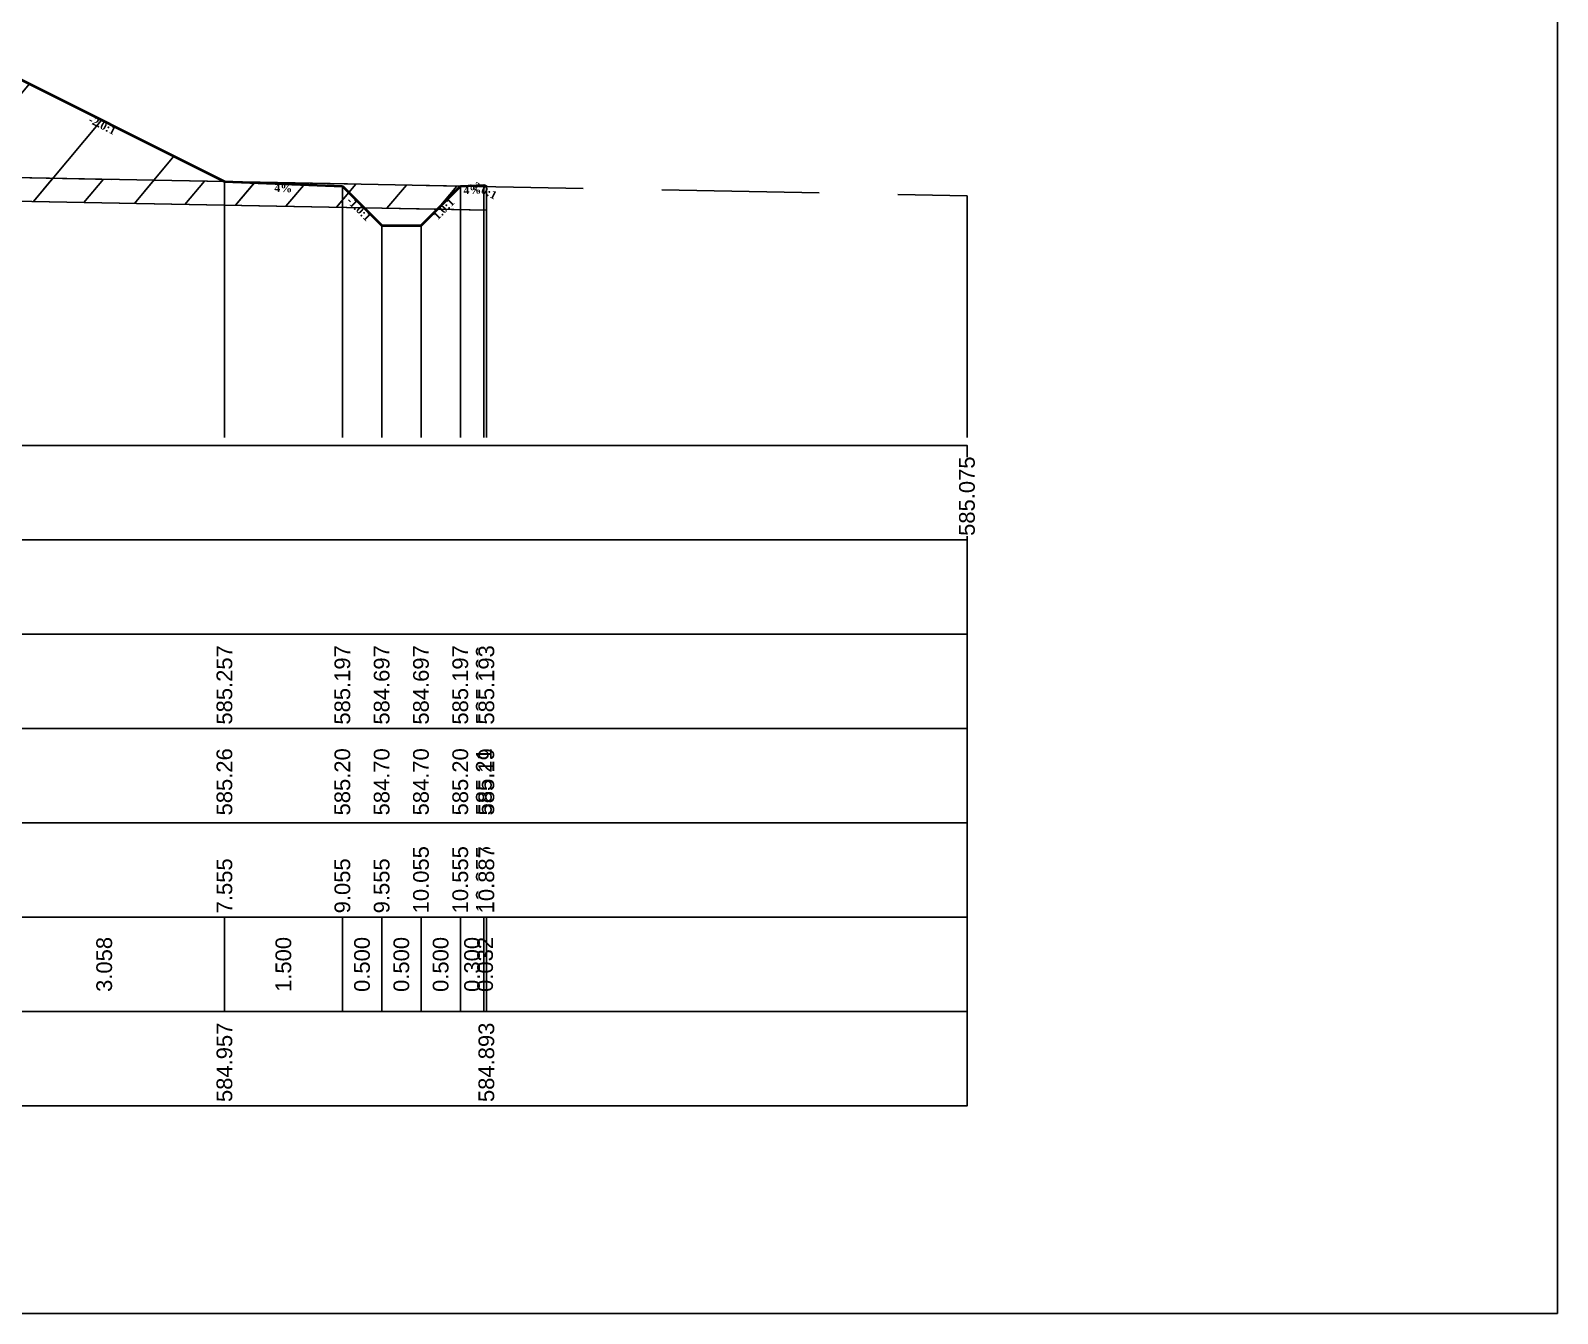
# Model space of a CAD drawing. Header units: millimetres. Extents: x 2762 to 3076, y 916 to 3305.
# Drawn here: x 2979.79 to 2999.21, y 1819.65 to 1835.96 of the extents above; entities that cross this region are included whole.
import ezdxf

# ---------------------------------------------------------------- set-up
doc = ezdxf.new("R2010")
doc.units = ezdxf.units.MM
doc.header["$LTSCALE"] = 2
doc.linetypes.add('CACHE', pattern=[9.525, 6.35, -3.175])
doc.linetypes.add('DASHED', pattern=[0.75, 0.5, -0.25])
doc.layers.add('C-ROAD-CORR', color=5, linetype='Continuous')
doc.layers.add('C-ROAD-SCTN', color=7, linetype='Continuous')
doc.styles.add('C3D_Etiquette', font='romans.shx')
doc.styles.add('C3D_Profil_Travers', font='romans.shx')

msp = doc.modelspace()

# ---------------------------------------------------------------- hatches: boundary and pattern name
at = {"linetype": 'Continuous', "lineweight": -3}
h = msp.add_hatch(dxfattribs=at)
h.set_pattern_fill('_U', color=3, angle=50, style=0, pattern_type=0)
h.set_pattern_definition([(50, (2984.9677, 1833.6887), (-0.766044, 0.642788), [])])
h.paths.add_polyline_path([(2984.968, 1833.689), (2985.26, 1833.981), (2985.56, 1833.993), (2985.592, 1833.977), (2985.592, 1833.677)])
h.paths.add_polyline_path([(2965.208, 1834.138), (2965.404, 1834.334), (2966.904, 1834.394), (2968.808, 1835.346), (2976.805, 1835.666), (2979.201, 1835.57), (2982.26, 1834.041), (2983.76, 1833.981), (2984.034, 1833.707), (2975.826, 1833.864), (2975.115, 1833.876), (2970.131, 1834.01)])
h.paths.add_polyline_path([(2963.571, 1834.181), (2963.571, 1834.481), (2963.604, 1834.346), (2963.904, 1834.334), (2964.071, 1834.168)])
h = msp.add_hatch(dxfattribs=at)
h.set_pattern_fill('_U', color=150, scale=0.5, angle=50, style=0, pattern_type=0)
h.set_pattern_definition([(50, (2984.9677, 1833.68867), (-0.383022, 0.321394), [])])
h.paths.add_polyline_path([(2984.968, 1833.689), (2985.26, 1833.981), (2985.299, 1833.982), (2985.592, 1833.977), (2985.592, 1833.677)])
h.paths.add_polyline_path([(2982.26, 1834.041), (2985.299, 1833.982), (2985.26, 1833.981), (2984.968, 1833.689), (2984.034, 1833.707), (2983.76, 1833.981)])
h.paths.add_polyline_path([(2965.208, 1834.138), (2965.404, 1834.334), (2966.904, 1834.394), (2970.131, 1834.31), (2975.115, 1834.176), (2975.826, 1834.164), (2982.26, 1834.041), (2983.76, 1833.981), (2984.034, 1833.707), (2975.826, 1833.864), (2975.115, 1833.876), (2970.131, 1834.01)])
h.paths.add_polyline_path([(2963.571, 1834.481), (2966.904, 1834.394), (2965.404, 1834.334), (2965.208, 1834.138), (2964.071, 1834.168), (2963.904, 1834.334), (2963.604, 1834.346)])
h.paths.add_polyline_path([(2963.571, 1834.181), (2963.571, 1834.481), (2963.604, 1834.346), (2963.904, 1834.334), (2964.071, 1834.168)])
h = msp.add_hatch(dxfattribs=at)
h.set_pattern_fill('_U', color=1, angle=50, style=0, pattern_type=0)
h.set_pattern_definition([(50, (2984.0339, 1833.7066), (-0.766044, 0.64279), [])])
h.paths.add_polyline_path([(2984.034, 1833.707), (2984.968, 1833.689), (2984.76, 1833.481), (2984.26, 1833.481)])
h.paths.add_polyline_path([(2964.071, 1834.168), (2965.208, 1834.138), (2964.904, 1833.834), (2964.404, 1833.834)])

# ---------------------------------------------------------------- linework, layer by layer
at = {"color": 253, "linetype": 'Continuous', "lineweight": -3}
for p, q in [((2979.201, 1835.57), (2982.26, 1834.041)), ((2975.826, 1834.164), (2982.26, 1834.041)), ((2982.26, 1834.041), (2985.299, 1833.982)), ((2983.76, 1833.981), (2982.26, 1834.041)), ((2982.26, 1834.041), (2983.76, 1833.981)), ((2982.26, 1834.041), (2983.76, 1833.981)), ((2984.034, 1833.707), (2975.826, 1833.864)), ((2984.034, 1833.707), (2975.826, 1833.864)), ((2984.034, 1833.707), (2983.76, 1833.981)), ((2983.76, 1833.981), (2984.034, 1833.707)), ((2983.76, 1833.981), (2984.034, 1833.707)), ((2984.968, 1833.689), (2985.26, 1833.981)), ((2985.26, 1833.981), (2984.968, 1833.689)), ((2984.968, 1833.689), (2985.26, 1833.981)), ((2985.26, 1833.981), (2985.56, 1833.993)), ((2985.26, 1833.981), (2985.299, 1833.982)), ((2985.299, 1833.982), (2985.26, 1833.981)), ((2985.299, 1833.982), (2985.592, 1833.977)), ((2985.56, 1833.993), (2985.592, 1833.977)), ((2985.592, 1833.977), (2985.592, 1833.677)), ((2985.592, 1833.977), (2985.592, 1833.677)), ((2984.968, 1833.689), (2984.034, 1833.707)), ((2984.034, 1833.707), (2984.968, 1833.689)), ((2984.26, 1833.481), (2984.034, 1833.707)), ((2984.968, 1833.689), (2984.76, 1833.481)), ((2985.592, 1833.677), (2984.968, 1833.689)), ((2985.592, 1833.677), (2984.968, 1833.689)), ((2984.76, 1833.481), (2984.26, 1833.481))]:
    msp.add_line(p, q, dxfattribs=at)
at = {"color": 105, "linetype": 'DASHED', "lineweight": -3, "ltscale": 2}
msp.add_line((2975.826, 1834.164), (2991.705, 1833.859), dxfattribs=at)
at = {"color": 8, "linetype": 'CACHE', "lineweight": -3}
for p, q in [((2982.26, 1830.784), (2982.26, 1834.041)), ((2983.76, 1830.784), (2983.76, 1833.981)), ((2985.26, 1830.784), (2985.26, 1833.981)), ((2985.56, 1830.784), (2985.56, 1833.993)), ((2985.592, 1830.784), (2985.592, 1833.977)), ((2984.26, 1830.784), (2984.26, 1833.481)), ((2984.76, 1830.784), (2984.76, 1833.481))]:
    msp.add_line(p, q, dxfattribs=at)
at = {"color": 6, "linetype": 'Continuous', "lineweight": -3}
for p, q in [((2975.826, 1833.864), (2982.26, 1833.741)), ((2982.26, 1833.741), (2985.592, 1833.677))]:
    msp.add_line(p, q, dxfattribs=at)
at = {"color": 98, "linetype": 'CACHE', "lineweight": -3}
msp.add_line((2991.705, 1833.859), (2991.705, 1830.784), dxfattribs=at)
at = {"color": 7, "linetype": 'Continuous', "lineweight": -3}
for p, q in [((2957.704, 1830.684), (2991.706, 1830.684)), ((2982.26, 1823.484), (2982.26, 1824.684)), ((2982.26, 1823.484), (2982.26, 1824.684)), ((2983.76, 1823.484), (2983.76, 1824.684)), ((2983.76, 1823.484), (2983.76, 1824.684)), ((2984.26, 1823.484), (2984.26, 1824.684)), ((2984.26, 1823.484), (2984.26, 1824.684)), ((2984.76, 1823.484), (2984.76, 1824.684)), ((2984.76, 1823.484), (2984.76, 1824.684)), ((2985.26, 1823.484), (2985.26, 1824.684)), ((2985.26, 1823.484), (2985.26, 1824.684)), ((2985.56, 1823.484), (2985.56, 1824.684)), ((2985.56, 1823.484), (2985.56, 1824.684)), ((2985.592, 1823.484), (2985.592, 1824.684))]:
    msp.add_line(p, q, dxfattribs=at)
for points in [[(2957.704, 1829.484), (2991.706, 1829.484), (2991.706, 1830.684), (2957.704, 1830.684)], [(2957.704, 1828.284), (2991.706, 1828.284), (2991.706, 1829.484), (2957.704, 1829.484)], [(2957.704, 1827.084), (2991.706, 1827.084), (2991.706, 1828.284), (2957.704, 1828.284)], [(2957.704, 1825.884), (2991.706, 1825.884), (2991.706, 1827.084), (2957.704, 1827.084)], [(2957.704, 1824.684), (2991.706, 1824.684), (2991.706, 1825.884), (2957.704, 1825.884)], [(2957.704, 1823.484), (2991.706, 1823.484), (2991.706, 1824.684), (2957.704, 1824.684)], [(2957.704, 1822.284), (2991.706, 1822.284), (2991.706, 1823.484), (2957.704, 1823.484)]]:
    msp.add_3dface(points, dxfattribs=at)
at = {"layer": 'C-ROAD-CORR', "color": 1, "linetype": 'Continuous', "lineweight": 40}
for p, q in [((2979.201, 1835.57), (2982.26, 1834.041)), ((2982.26, 1834.041), (2983.76, 1833.981)), ((2983.76, 1833.981), (2984.26, 1833.481)), ((2984.76, 1833.481), (2985.26, 1833.981)), ((2985.26, 1833.981), (2985.56, 1833.993)), ((2985.56, 1833.993), (2985.592, 1833.977)), ((2984.26, 1833.481), (2984.76, 1833.481))]:
    msp.add_line(p, q, dxfattribs=at)
at = {"layer": 'C-ROAD-CORR', "color": 1, "linetype": 'Continuous', "lineweight": -3}
for p, q in [((2983.76, 1833.981), (2984.26, 1833.481)), ((2984.76, 1833.481), (2985.26, 1833.981))]:
    msp.add_line(p, q, dxfattribs=at)
at = {"layer": 'C-ROAD-SCTN', "color": 154, "linetype": 'Continuous', "lineweight": -3}
for p, q in [((2979.201, 1835.57), (2982.26, 1834.041)), ((2982.26, 1834.041), (2983.76, 1833.981)), ((2983.76, 1833.981), (2984.26, 1833.481)), ((2984.76, 1833.481), (2985.26, 1833.981)), ((2985.26, 1833.981), (2985.56, 1833.993)), ((2985.56, 1833.993), (2985.592, 1833.977)), ((2984.26, 1833.481), (2984.76, 1833.481))]:
    msp.add_line(p, q, dxfattribs=at)
at = {"layer": 'C-ROAD-SCTN', "color": 1, "linetype": 'Continuous', "lineweight": -3}
for p, q in [((2979.201, 1835.57), (2982.26, 1834.041)), ((2982.26, 1834.041), (2983.76, 1833.981)), ((2983.76, 1833.981), (2984.26, 1833.481)), ((2984.76, 1833.481), (2985.26, 1833.981)), ((2985.26, 1833.981), (2985.56, 1833.993)), ((2985.56, 1833.993), (2985.592, 1833.977)), ((2984.26, 1833.481), (2984.76, 1833.481))]:
    msp.add_line(p, q, dxfattribs=at)

# ---------------------------------------------------------------- texts
at = {"color": 7, "linetype": 'Continuous', "lineweight": -3, "char_height": 0.1, "attachment_point": 2, "style": 'C3D_Etiquette'}
for s, insert, width, rotation in [('{\\fTimes New Roman|b1|i0|c0|p18;-2.0:1}', (2980.729, 1834.802), 0.34598, 333.4349), ('{\\fTimes New Roman|b1|i0|c0|p18;-2.0:1}', (2985.574, 1833.981), 0.34598, 333.4349), ('{\\fTimes New Roman|b1|i0|c0|p18;4%}', (2983.01, 1834.007), 0.42071, 357.7094), ('{\\fTimes New Roman|b1|i0|c0|p18;4%}', (2985.41, 1833.983), 0.37094, 2.2906), ('{\\fTimes New Roman|b1|i0|c0|p18;-1.0:1}', (2984.007, 1833.728), 0.34598, 315), ('{\\fTimes New Roman|b1|i0|c0|p18;1.0:1}', (2985.013, 1833.728), 0.29001, 45)]:
    msp.add_mtext(s, dxfattribs=dict(at, insert=insert, width=width, rotation=rotation))
at = {"color": 7, "linetype": 'Continuous', "lineweight": -3, "char_height": 0.2, "rotation": 90, "style": 'C3D_Profil_Travers'}
for s, insert, attachment_point in [('{\\fArial|b0|i0|c0|p34;585.26}', (2982.26, 1825.979), 4), ('{\\fArial|b0|i0|c0|p34;585.20}', (2983.76, 1825.979), 4), ('{\\fArial|b0|i0|c0|p34;584.70}', (2984.26, 1825.979), 4), ('{\\fArial|b0|i0|c0|p34;584.70}', (2984.76, 1825.979), 4), ('{\\fArial|b0|i0|c0|p34;585.20}', (2985.26, 1825.979), 4), ('{\\fArial|b0|i0|c0|p34;585.21}', (2985.56, 1825.979), 4), ('{\\fArial|b0|i0|c0|p34;585.19}', (2985.592, 1825.979), 4), ('{\\fArial|b0|i0|c0|p34;3.058}', (2980.731, 1824.084), 5), ('{\\fArial|b0|i0|c0|p34;1.500}', (2983.01, 1824.084), 5), ('{\\fArial|b0|i0|c0|p34;0.500}', (2984.01, 1824.084), 5), ('{\\fArial|b0|i0|c0|p34;0.500}', (2984.51, 1824.084), 5), ('{\\fArial|b0|i0|c0|p34;0.500}', (2985.01, 1824.084), 5), ('{\\fArial|b0|i0|c0|p34;0.300}', (2985.41, 1824.084), 5), ('{\\fArial|b0|i0|c0|p34;0.032}', (2985.576, 1824.084), 5)]:
    msp.add_mtext(s, dxfattribs=dict(at, insert=insert, attachment_point=attachment_point))

# ---------------------------------------------------------------- next in the draw order: texts
at = {"color": 7, "linetype": 'Continuous', "lineweight": -3, "char_height": 0.2, "attachment_point": 4, "rotation": 90, "style": 'C3D_Profil_Travers', "bg_fill": 3, "box_fill_scale": 1.000375, "bg_fill_color": 256, "bg_fill_true_color": 13158600, "bg_fill_transparency": 0}
for s, insert, width in [('{\\fArial|b0|i0|c0|p34;585.075}', (2991.705, 1829.534), 0.99705), ('{\\fArial|b0|i0|c0|p34;585.257}', (2982.26, 1827.134), 0.99553), ('{\\fArial|b0|i0|c0|p34;585.197}', (2983.76, 1827.134), 0.99553), ('{\\fArial|b0|i0|c0|p34;584.697}', (2984.26, 1827.134), 0.99553), ('{\\fArial|b0|i0|c0|p34;584.697}', (2984.76, 1827.134), 0.99553), ('{\\fArial|b0|i0|c0|p34;585.197}', (2985.26, 1827.134), 0.99553), ('{\\fArial|b0|i0|c0|p34;\\C256;10.055}', (2984.76, 1824.734), 0.82109), ('{\\fArial|b0|i0|c0|p34;\\C256;10.555}', (2985.26, 1824.734), 0.82109), ('{\\fArial|b0|i0|c0|p34;\\C256;7.555}', (2982.26, 1824.734), 0.68151), ('{\\fArial|b0|i0|c0|p34;\\C256;9.055}', (2983.76, 1824.734), 0.68316), ('{\\fArial|b0|i0|c0|p34;\\C256;9.555}', (2984.26, 1824.734), 0.68316), ('{\\fArial|b0|i0|c0|p34;584.957}', (2982.26, 1822.334), 0.99553), ('{\\fArial|b0|i0|c0|p34;584.893}', (2985.592, 1822.334), 0.99553)]:
    msp.add_mtext(s, dxfattribs=dict(at, insert=insert, width=width))

# ---------------------------------------------------------------- next in the draw order: texts
for s, insert, width in [('{\\fArial|b0|i0|c0|p34;585.209}', (2985.56, 1827.134), 0.99595), ('{\\fArial|b0|i0|c0|p34;\\C256;10.855}', (2985.56, 1824.734), 0.82109)]:
    msp.add_mtext(s, dxfattribs=dict(at, insert=insert, width=width))

# ---------------------------------------------------------------- next in the draw order: texts
for s, insert, width in [('{\\fArial|b0|i0|c0|p34;585.193}', (2985.592, 1827.134), 0.99553), ('{\\fArial|b0|i0|c0|p34;\\C256;10.887}', (2985.592, 1824.734), 0.81957)]:
    msp.add_mtext(s, dxfattribs=dict(at, insert=insert, width=width))

# ---------------------------------------------------------------- next in the draw order: linework, layer by layer
msp.add_lwpolyline([(2950.215, 1849.145), (2999.215, 1849.145), (2999.215, 1819.645), (2950.215, 1819.645)], close=True)

doc.saveas('drawing.dxf')
